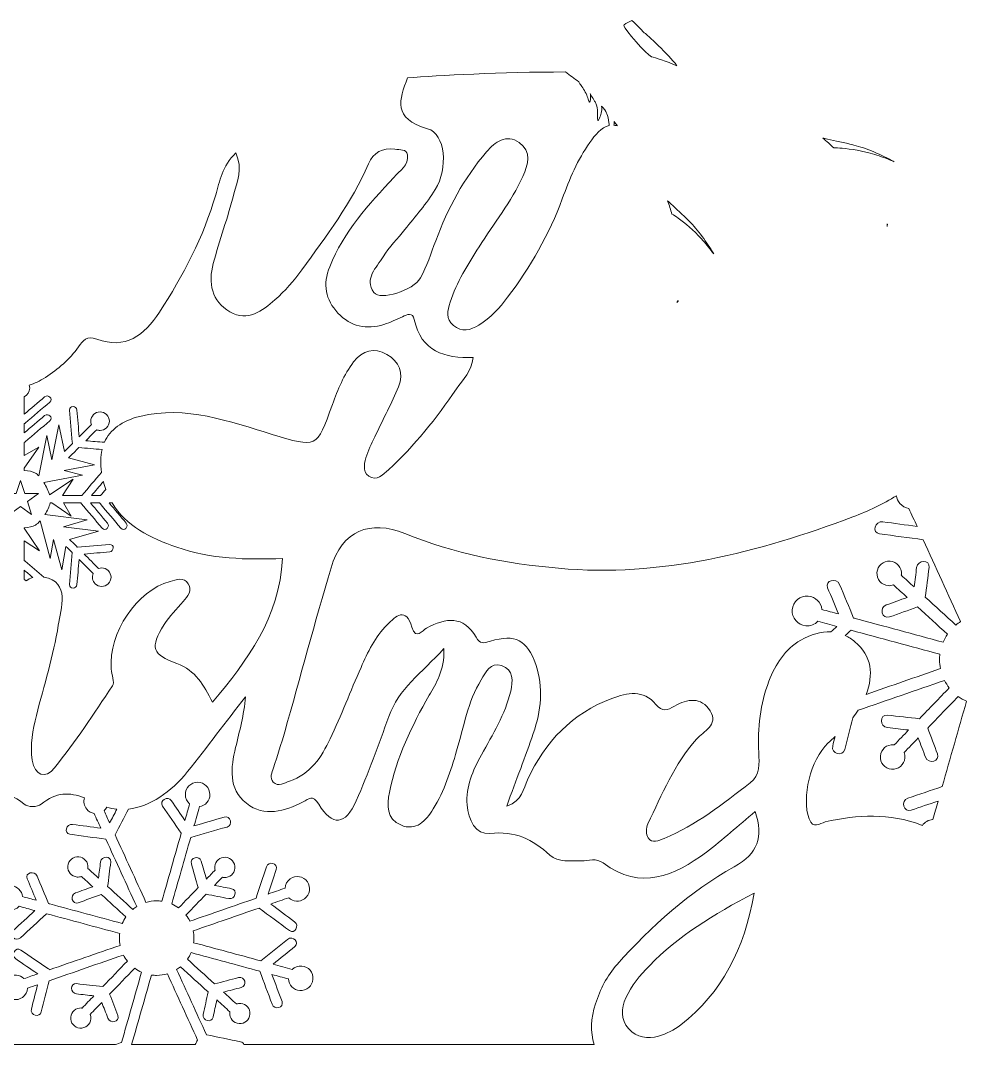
# Model space of a CAD drawing. Header units: inches. Extents: x -429 to 3929, y -1868 to 1677.
# Drawn here: x 3.5 to 398.2, y -1183.9 to -756.8 of the extents above; entities that cross this region are included whole.
import ezdxf

# ---------------------------------------------------------------- set-up
doc = ezdxf.new("R2010")
doc.units = ezdxf.units.IN
doc.header["$MEASUREMENT"] = 0
doc.layers.add('Layer 1', color=7, linetype='Continuous')

msp = doc.modelspace()

# ---------------------------------------------------------------- linework, layer by layer
at = {"layer": 'Layer 1', "lineweight": 0}
msp.add_lwpolyline([(3.46, -948.64), (5.22, -954.08), (10.95, -954.08), (6.32, -957.45), (8.08, -962.89), (3.46, -959.52), (-1.17, -962.89), (0.6, -957.45), (-4.03, -954.08), (1.69, -954.08), (3.46, -948.64)], dxfattribs=at)
for points, knots in [([(255.19, -759.07), (255.04, -758.6), (256.49, -757.79), (258.51, -756.83), (260.68, -758.61), (263.19, -761.56), (264.2, -762.29), (265.49, -763.23), (275.92, -773.21), (277.36, -775.69), (273.04, -773.88), (268.05, -772.37), (266.8, -771.93), (264.5, -771.11), (255.6, -760.42), (255.19, -759.07)], [0, 0, 0, 0, 1, 1, 1, 2, 2, 2, 3, 3, 3, 4, 4, 4, 5, 5, 5, 5]), ([(164.99, -780.73), (177.79, -779.81), (204.02, -778.27), (230.86, -778.31), (232.76, -779.69), (234.62, -781.07), (236.39, -782.43), (236.58, -782.78), (236.8, -783.13), (237.07, -783.46), (237.87, -784.47), (239.01, -786.27), (239.71, -787.93), (240.06, -788.75), (240.33, -789.52), (240.5, -790.06), (240.68, -790.6), (240.78, -790.95), (240.89, -790.84), (241.28, -790.45), (241.47, -789.3), (241.29, -787.88), (241.27, -787.7), (241.24, -787.51), (241.21, -787.32), (241.52, -788), (241.91, -788.69), (242.35, -789.35), (242.56, -789.66), (242.79, -790.03), (243.03, -790.44), (243.14, -790.64), (243.25, -790.86), (243.36, -791.08), (243.48, -791.31), (243.56, -791.55), (243.66, -791.79), (244.04, -792.75), (244.24, -793.86), (244.26, -794.92), (244.28, -795.98), (244.2, -796.97), (244.22, -797.65), (244.24, -798.33), (244.32, -798.7), (244.44, -798.59), (244.66, -798.41), (244.86, -798.04), (245.09, -797.52), (245.31, -797), (245.56, -796.33), (245.75, -795.49), (245.93, -794.66), (246.07, -793.65), (245.96, -792.6), (245.96, -792.58), (245.96, -792.56), (245.96, -792.55), (246.43, -793.1), (246.91, -793.67), (247.38, -794.23), (247.43, -794.33), (247.47, -794.43), (247.52, -794.53), (247.57, -794.63), (247.62, -794.73), (247.67, -794.83), (247.67, -794.83), (247.79, -795.13), (247.79, -795.13), (247.87, -795.34), (247.96, -795.54), (248.06, -795.74), (248.45, -796.67), (248.89, -797.96), (249, -799.43), (249.04, -799.82), (249.05, -800.23), (249.06, -800.63), (245.65, -801.35), (243.19, -804.64), (241, -807.71), (235.9, -814.88), (232.54, -822.97), (229.53, -831.18), (224.07, -846.07), (216.25, -859.64), (206.73, -872.24), (203.34, -876.71), (199.62, -880.92), (194.77, -883.88), (191.28, -886.01), (187.58, -886.98), (184.08, -884), (180.87, -881.28), (181.59, -877.92), (182.72, -874.37), (185.41, -865.94), (190.17, -858.64), (194.8, -851.24), (200.92, -841.48), (208.26, -832.48), (213.05, -821.9), (215.3, -816.9), (216.97, -811.43), (211.54, -807.71), (206.05, -803.96), (201.54, -807.49), (197.93, -811.66), (188.43, -822.61), (181.76, -835.2), (176.72, -848.73), (174.78, -853.95), (173.05, -859.35), (170.36, -864.19), (167.44, -869.45), (153.4, -873.75), (150.94, -870.31), (146.73, -864.45), (152.04, -859.9), (154.74, -855.43), (157.24, -851.29), (160.88, -847.85), (163.9, -844), (168.21, -838.5), (172.92, -833.23), (176.54, -827.3), (181.89, -818.52), (180.88, -804.1), (173.34, -801.95), (158.55, -797.74), (161.49, -789.97), (164.99, -780.73)], [0, 0, 0, 0, 1, 1, 1, 2, 2, 2, 3, 3, 3, 4, 4, 4, 5, 5, 5, 6, 6, 6, 7, 7, 7, 8, 8, 8, 9, 9, 9, 10, 10, 10, 11, 11, 11, 12, 12, 12, 13, 13, 13, 14, 14, 14, 15, 15, 15, 16, 16, 16, 17, 17, 17, 18, 18, 18, 19, 19, 19, 20, 20, 20, 21, 21, 21, 22, 22, 22, 23, 23, 23, 24, 24, 24, 25, 25, 25, 26, 26, 26, 27, 27, 27, 28, 28, 28, 29, 29, 29, 30, 30, 30, 31, 31, 31, 32, 32, 32, 33, 33, 33, 34, 34, 34, 35, 35, 35, 36, 36, 36, 37, 37, 37, 38, 38, 38, 39, 39, 39, 40, 40, 40, 41, 41, 41, 42, 42, 42, 43, 43, 43, 44, 44, 44, 44]), ([(251.13, -798.96), (251.56, -799.53), (251.98, -800.1), (252.4, -800.67), (252.41, -800.7), (252.42, -800.73), (252.43, -800.77), (251.97, -800.64), (251.52, -800.56), (251.09, -800.52), (251.12, -800.01), (251.15, -799.49), (251.13, -798.96)], [0, 0, 0, 0, 1, 1, 1, 2, 2, 2, 3, 3, 3, 4, 4, 4, 4]), ([(339.08, -806.04), (342.01, -806.64), (345.7, -807.5), (349.48, -808.37), (351.64, -808.85), (354.45, -809.66), (357.38, -810.78), (360.31, -811.89), (363.35, -813.29), (366.03, -814.69), (366.72, -815.05), (367.39, -815.4), (368.03, -815.74), (367.76, -815.63), (367.5, -815.51), (367.23, -815.39), (364.88, -814.41), (362.4, -813.47), (359.89, -812.74), (354.9, -811.22), (349.9, -810.4), (346.24, -810.11), (344.94, -810.02), (343.81, -809.97), (342.9, -809.98), (341.4, -808.6), (339.84, -807.22), (338.22, -805.87), (338.5, -805.92), (338.78, -805.98), (339.08, -806.04)], [0, 0, 0, 0, 1, 1, 1, 2, 2, 2, 3, 3, 3, 4, 4, 4, 5, 5, 5, 6, 6, 6, 7, 7, 7, 8, 8, 8, 9, 9, 9, 10, 10, 10, 10]), ([(13.85, -905.67), (19.18, -902.26), (23.91, -898.1), (27.7, -892.97), (29.6, -890.4), (31.06, -888.16), (35.27, -889.71), (47.29, -894.14), (55.1, -888.26), (61.47, -878.48), (71.44, -863.18), (79.78, -847.21), (84.91, -829.58), (86.57, -823.85), (87.67, -817.56), (93.29, -812.04), (96.39, -818.83), (93.78, -824.12), (92.49, -829.14), (89.98, -838.93), (86.5, -848.45), (83.89, -858.21), (81.72, -866.3), (83.24, -873.88), (90.88, -878.37), (98.34, -882.77), (104.38, -877.85), (109.65, -873.3), (113.84, -869.68), (117.57, -865.36), (120.83, -860.87), (131.08, -846.74), (141.67, -832.8), (148.67, -816.6), (150.72, -811.88), (154.56, -809.83), (159.69, -810.56), (161.64, -810.83), (164.55, -810.34), (164.95, -812.88), (165.64, -817.32), (161.69, -819.52), (159.2, -822.26), (148.82, -833.63), (138.28, -844.79), (132.48, -859.51), (129.58, -866.91), (130.66, -873.28), (135.92, -878.87), (141.2, -884.48), (147.81, -885.93), (155.13, -883.59), (157.77, -882.75), (160.31, -881.56), (162.84, -880.39), (164.85, -879.45), (167.05, -878.4), (167.73, -881.51), (170.66, -894.84), (180.39, -897.79), (192.34, -897.4), (191.8, -903.13), (188, -906.59), (185.33, -910.52), (177.09, -922.71), (167.9, -934.17), (157.05, -944.17), (154.83, -946.21), (151.99, -949.15), (148.81, -946.86), (145.9, -944.77), (147, -941.04), (147.97, -938.07), (148.94, -935.1), (150.44, -932.3), (151.78, -929.46), (154.91, -922.83), (158.36, -916.33), (161.16, -909.56), (163.49, -903.92), (161.46, -899.05), (156.3, -896.09), (151.02, -893.06), (146.3, -894.39), (142.48, -899.24), (138.28, -904.56), (135.91, -910.76), (133.64, -916.99), (126.91, -935.52), (127.12, -935.02), (108.52, -929.44), (90.57, -924.04), (72.54, -917.23), (53.22, -921.96), (45.77, -923.79), (40.87, -927.47), (38.53, -932.76), (35.91, -932.54), (33.29, -932.32), (30.67, -932.11), (32.19, -930.58), (33.72, -929.05), (35.25, -927.53), (35.7, -927.71), (36.18, -927.8), (36.68, -927.8), (37.71, -927.8), (38.68, -927.4), (39.41, -926.67), (40.14, -925.94), (40.55, -924.97), (40.55, -923.94), (40.55, -922.9), (40.14, -921.93), (39.41, -921.2), (38.68, -920.47), (37.71, -920.07), (36.68, -920.07), (35.65, -920.07), (34.67, -920.47), (33.94, -921.2), (33.21, -921.93), (32.81, -922.9), (32.81, -923.94), (32.81, -924.42), (32.91, -924.89), (33.08, -925.33), (31.37, -927.04), (29.67, -928.74), (27.96, -930.45), (27.65, -926.73), (27.35, -923.01), (27.04, -919.3), (26.88, -917.33), (23.79, -917.31), (23.95, -919.3), (24.32, -923.78), (24.69, -928.26), (25.06, -932.75), (25.08, -932.93), (25.12, -933.08), (25.18, -933.23), (24.05, -934.36), (22.92, -935.49), (21.79, -936.62), (21.79, -936.62), (19.53, -925.47), (19.53, -925.47), (19.53, -925.47), (16.55, -940), (16.55, -940), (16.55, -940), (14.5, -929.91), (14.5, -929.91), (14.5, -929.91), (11.06, -946.72), (11.06, -946.72), (10.61, -946.26), (10.15, -945.87), (9.71, -945.61), (8.63, -944.97), (6.89, -944.59), (5, -944.46), (5, -944.15), (5, -943.84), (5, -943.53), (5, -943.53), (11.13, -934.76), (11.13, -934.76), (11.13, -934.76), (5, -938.25), (5, -938.25), (5, -936.43), (5, -934.6), (5, -932.77), (5.14, -932.71), (5.28, -932.63), (5.42, -932.52), (8.85, -929.61), (12.29, -926.7), (15.72, -923.79), (17.24, -922.5), (15.04, -920.33), (13.54, -921.61), (10.69, -924.02), (7.84, -926.43), (5, -928.84), (5, -927.55), (5, -926.26), (5, -924.97), (5.14, -924.9), (5.28, -924.83), (5.42, -924.71), (8.85, -921.8), (12.29, -918.89), (15.72, -915.98), (17.24, -914.7), (15.04, -912.52), (13.54, -913.8), (10.69, -916.21), (7.84, -918.62), (5, -921.04), (5, -918.6), (5, -916.16), (5, -913.72), (6.37, -913.12), (7.32, -911.76), (7.32, -910.17), (7.32, -909.72), (7.24, -909.28), (7.1, -908.88), (9.22, -908.25), (11.48, -907.19), (13.85, -905.67)], [0, 0, 0, 0, 1, 1, 1, 2, 2, 2, 3, 3, 3, 4, 4, 4, 5, 5, 5, 6, 6, 6, 7, 7, 7, 8, 8, 8, 9, 9, 9, 10, 10, 10, 11, 11, 11, 12, 12, 12, 13, 13, 13, 14, 14, 14, 15, 15, 15, 16, 16, 16, 17, 17, 17, 18, 18, 18, 19, 19, 19, 20, 20, 20, 21, 21, 21, 22, 22, 22, 23, 23, 23, 24, 24, 24, 25, 25, 25, 26, 26, 26, 27, 27, 27, 28, 28, 28, 29, 29, 29, 30, 30, 30, 31, 31, 31, 32, 32, 32, 33, 33, 33, 34, 34, 34, 35, 35, 35, 36, 36, 36, 37, 37, 37, 38, 38, 38, 39, 39, 39, 40, 40, 40, 41, 41, 41, 42, 42, 42, 43, 43, 43, 44, 44, 44, 45, 45, 45, 46, 46, 46, 47, 47, 47, 48, 48, 48, 49, 49, 49, 50, 50, 50, 51, 51, 51, 52, 52, 52, 53, 53, 53, 54, 54, 54, 55, 55, 55, 56, 56, 56, 57, 57, 57, 58, 58, 58, 59, 59, 59, 60, 60, 60, 61, 61, 61, 62, 62, 62, 63, 63, 63, 64, 64, 64, 65, 65, 65, 66, 66, 66, 67, 67, 67, 68, 68, 68, 69, 69, 69, 70, 70, 70, 71, 71, 71, 71]), ([(274.09, -832.57), (276.16, -834.45), (278.71, -836.91), (281.34, -839.42), (282.85, -840.84), (284.72, -842.83), (286.53, -845.12), (288.35, -847.41), (290.13, -849.99), (291.62, -852.4), (292, -853.02), (292.36, -853.62), (292.71, -854.2), (292.55, -853.98), (292.4, -853.76), (292.24, -853.54), (290.82, -851.63), (289.27, -849.69), (287.61, -847.9), (284.33, -844.29), (280.71, -841.24), (277.9, -839.26), (276.9, -838.57), (276.02, -837.99), (275.29, -837.56), (274.74, -835.73), (274.14, -833.89), (273.49, -832.02), (273.69, -832.2), (273.89, -832.38), (274.09, -832.57)], [0, 0, 0, 0, 1, 1, 1, 2, 2, 2, 3, 3, 3, 4, 4, 4, 5, 5, 5, 6, 6, 6, 7, 7, 7, 8, 8, 8, 9, 9, 9, 10, 10, 10, 10]), ([(365.05, -841.66), (365.1, -841.75), (365.15, -841.84), (365.2, -841.93), (365.14, -842.2), (365.08, -842.49), (365.03, -842.79), (365.05, -842.41), (365.06, -842.03), (365.05, -841.66)], [0, 0, 0, 0, 1, 1, 1, 2, 2, 2, 3, 3, 3, 3]), ([(277.92, -873.89), (277.74, -874.08), (277.56, -874.28), (277.37, -874.5), (277.57, -874.2), (277.76, -873.9), (277.93, -873.6), (277.93, -873.7), (277.92, -873.79), (277.92, -873.89)], [0, 0, 0, 0, 1, 1, 1, 2, 2, 2, 3, 3, 3, 3]), ([(21.62, -944.46), (21.62, -944.46), (34.41, -942.08), (34.41, -942.08), (34.41, -942.08), (23.56, -939.21), (23.56, -939.21), (24.98, -937.79), (26.4, -936.38), (27.81, -934.96), (31.05, -935.23), (34.29, -935.49), (37.52, -935.76), (36.84, -938.58), (36.76, -941.76), (37.27, -945.28), (34.53, -948.51), (31.79, -951.74), (29.06, -954.97), (26.35, -954.97), (23.64, -954.97), (20.93, -954.97), (20.93, -954.97), (25.43, -948.14), (25.43, -948.14), (25.43, -948.14), (15.6, -954.67), (15.6, -954.67), (15.13, -953.09), (14.26, -951.22), (13.22, -949.55), (13.23, -949.54), (13.24, -949.54), (13.24, -949.53), (13.24, -949.53), (29.39, -946.52), (29.39, -946.52), (29.39, -946.52), (21.62, -944.46), (21.62, -944.46)], [0, 0, 0, 0, 1, 1, 1, 2, 2, 2, 3, 3, 3, 4, 4, 4, 5, 5, 5, 6, 6, 6, 7, 7, 7, 8, 8, 8, 9, 9, 9, 10, 10, 10, 11, 11, 11, 12, 12, 12, 13, 13, 13, 13]), ([(38.04, -949.13), (38.33, -950.27), (38.66, -951.36), (39.04, -952.41), (38.31, -953.26), (37.59, -954.12), (36.86, -954.97), (35.6, -954.97), (34.35, -954.97), (33.09, -954.97), (34.74, -953.03), (36.39, -951.08), (38.04, -949.13)], [0, 0, 0, 0, 1, 1, 1, 2, 2, 2, 3, 3, 3, 4, 4, 4, 4]), ([(227.99, -985.29), (270.87, -989.16), (311.22, -978.72), (350.81, -963.86), (357.25, -961.45), (363.3, -958.48), (368.99, -955.03), (369.14, -956.17), (369.59, -957.28), (370.38, -958.22), (371.38, -959.42), (372.73, -960.11), (374.15, -960.35), (375.29, -962.85), (376.43, -965.34), (377.57, -967.84), (372.79, -967.19), (368.02, -966.55), (363.25, -965.91), (359.98, -965.47), (358.57, -970.47), (361.87, -970.92), (367.94, -971.74), (374.02, -972.56), (380.1, -973.38), (385.3, -984.76), (390.51, -996.15), (395.71, -1007.54), (395.03, -1007.97), (394.37, -1008.44), (393.75, -1008.95), (389.5, -1005.08), (385.25, -1001.2), (381, -997.33), (381.52, -993.2), (382.05, -989.07), (382.58, -984.94), (383, -981.63), (377.8, -981.66), (377.38, -984.94), (377.04, -987.65), (376.69, -990.37), (376.34, -993.08), (374.55, -991.45), (372.76, -989.82), (370.97, -988.19), (370.99, -988.07), (371.03, -987.96), (371.04, -987.84), (371.26, -985.02), (369.15, -982.55), (366.33, -982.33), (363.51, -982.11), (361.05, -984.21), (360.82, -987.03), (360.6, -989.85), (362.71, -992.32), (365.53, -992.54), (366.29, -992.6), (367.03, -992.48), (367.7, -992.23), (369.61, -993.97), (371.52, -995.71), (373.43, -997.45), (370.53, -998.49), (367.63, -999.54), (364.73, -1000.58), (361.6, -1001.7), (362.95, -1006.73), (366.11, -1005.59), (369.99, -1004.19), (373.88, -1002.8), (377.76, -1001.4), (381.92, -1005.2), (386.09, -1008.99), (390.25, -1012.79), (389.54, -1013.82), (388.93, -1014.93), (388.43, -1016.1), (376.19, -1012.8), (363.96, -1009.51), (351.72, -1006.21), (351.52, -1006.15), (351.31, -1006.1), (351.1, -1006.04), (349.15, -1001.39), (347.19, -996.73), (345.24, -992.08), (343.96, -989.04), (338.93, -990.37), (340.23, -993.46), (341.75, -997.09), (343.28, -1000.71), (344.8, -1004.34), (342.48, -1003.72), (340.16, -1003.09), (337.85, -1002.47), (337.56, -999.53), (335.2, -997.12), (332.15, -996.88), (328.72, -996.61), (325.72, -999.17), (325.45, -1002.6), (325.18, -1006.02), (327.74, -1009.02), (331.17, -1009.29), (333.1, -1009.44), (334.9, -1008.69), (336.15, -1007.39), (338.8, -1008.11), (341.44, -1008.82), (344.09, -1009.53), (343.26, -1010.3), (342.44, -1011.07), (341.61, -1011.83), (337.43, -1011.59), (333.17, -1012.92), (329.05, -1015.26), (322.41, -1019.04), (318.5, -1025.3), (315.77, -1032.31), (312.02, -1041.93), (310.98, -1051.91), (311.51, -1062.16), (311.74, -1066.71), (312.12, -1071.55), (307.96, -1074.74), (296.61, -1083.45), (285.43, -1092.49), (272, -1097.98), (269.79, -1098.88), (266.99, -1100.25), (265.35, -1097.78), (264.42, -1096.37), (264.49, -1093.53), (265.27, -1091.87), (271.06, -1079.57), (276.34, -1066.98), (285.48, -1056.58), (288.46, -1053.19), (294.89, -1050.8), (291.23, -1044.79), (287.55, -1038.75), (281.58, -1039.78), (276.41, -1042.77), (273.2, -1044.61), (271.32, -1045.38), (268.57, -1042.04), (263.42, -1035.8), (256.65, -1037.16), (250.26, -1039.56), (233.67, -1045.78), (222.37, -1057.59), (215, -1073.51), (213.28, -1077.23), (213.05, -1082.25), (206.35, -1084.44), (210.39, -1073.47), (214.12, -1063.89), (217.43, -1054.17), (220.63, -1044.76), (221.8, -1035.14), (218.44, -1025.43), (214.93, -1015.24), (209.97, -1012.49), (199.52, -1015.74), (196.71, -1016.61), (195.21, -1016.88), (193.62, -1014.09), (188.3, -1004.82), (180.98, -1005.98), (172.94, -1010.21), (171.17, -1011.14), (168.51, -1015.5), (166.8, -1009.88), (164.18, -1001.21), (160.2, -1005.23), (156.47, -1008.88), (151.37, -1013.87), (148.4, -1020.27), (145.55, -1026.65), (141.13, -1036.52), (137.39, -1046.71), (132.68, -1056.44), (129.02, -1064), (124.5, -1071.23), (115.7, -1074.06), (113.47, -1074.78), (111.14, -1076.69), (108.95, -1074.44), (107.23, -1072.67), (108.44, -1070.51), (109.05, -1068.54), (110.61, -1063.54), (112.28, -1058.56), (113.71, -1053.52), (120.16, -1030.7), (126.33, -1007.79), (133.05, -985.05), (137.58, -969.72), (149.32, -964.85), (163.87, -970.8), (184.4, -979.2), (205.95, -983.3), (227.99, -985.29)], [0, 0, 0, 0, 1, 1, 1, 2, 2, 2, 3, 3, 3, 4, 4, 4, 5, 5, 5, 6, 6, 6, 7, 7, 7, 8, 8, 8, 9, 9, 9, 10, 10, 10, 11, 11, 11, 12, 12, 12, 13, 13, 13, 14, 14, 14, 15, 15, 15, 16, 16, 16, 17, 17, 17, 18, 18, 18, 19, 19, 19, 20, 20, 20, 21, 21, 21, 22, 22, 22, 23, 23, 23, 24, 24, 24, 25, 25, 25, 26, 26, 26, 27, 27, 27, 28, 28, 28, 29, 29, 29, 30, 30, 30, 31, 31, 31, 32, 32, 32, 33, 33, 33, 34, 34, 34, 35, 35, 35, 36, 36, 36, 37, 37, 37, 38, 38, 38, 39, 39, 39, 40, 40, 40, 41, 41, 41, 42, 42, 42, 43, 43, 43, 44, 44, 44, 45, 45, 45, 46, 46, 46, 47, 47, 47, 48, 48, 48, 49, 49, 49, 50, 50, 50, 51, 51, 51, 52, 52, 52, 53, 53, 53, 54, 54, 54, 55, 55, 55, 56, 56, 56, 57, 57, 57, 58, 58, 58, 59, 59, 59, 60, 60, 60, 61, 61, 61, 62, 62, 62, 63, 63, 63, 64, 64, 64, 65, 65, 65, 66, 66, 66, 67, 67, 67, 68, 68, 68, 68]), ([(73.46, -991.71), (71.55, -988.75), (68.54, -990.06), (65.85, -990.79), (52, -994.51), (40.08, -1012.24), (41.31, -1027.3), (41.5, -1029.69), (42.86, -1032.81), (41.83, -1034.35), (34.1, -1045.98), (26.34, -1057.62), (17.67, -1068.53), (13.89, -1073.28), (9.43, -1071.92), (8.39, -1065.29), (7.41, -1058.97), (8.52, -1052.77), (10.08, -1046.65), (13.28, -1034.15), (17.27, -1021.76), (19.24, -1009.07), (20.33, -1002.07), (24.44, -991.02), (13.18, -988.97), (10.59, -986.78), (8.01, -984.58), (5.42, -982.39), (5.28, -982.28), (5.14, -982.2), (5, -982.14), (5, -979.39), (5, -976.64), (5, -973.89), (5, -973.89), (11.43, -978.01), (11.43, -978.01), (11.43, -978.01), (5, -968.58), (5, -968.58), (5, -968.51), (5, -968.45), (5, -968.39), (6.87, -968.25), (8.62, -967.87), (9.7, -967.25), (10.31, -966.89), (10.98, -966.3), (11.65, -965.56), (11.65, -965.56), (15.85, -981.24), (15.85, -981.24), (15.85, -981.24), (17.3, -973.33), (17.3, -973.33), (17.3, -973.33), (20.66, -985.91), (20.66, -985.91), (20.66, -985.91), (22.45, -976.14), (22.45, -976.14), (23.32, -977.01), (24.19, -977.87), (25.06, -978.74), (24.69, -983.2), (24.32, -987.65), (23.95, -992.11), (23.79, -994.09), (26.88, -994.08), (27.04, -992.11), (27.33, -988.6), (27.62, -985.1), (27.91, -981.59), (29.88, -983.56), (31.84, -985.53), (33.81, -987.5), (33.21, -988.9), (33.48, -990.6), (34.63, -991.74), (35.36, -992.47), (36.33, -992.88), (37.36, -992.88), (38.4, -992.88), (39.37, -992.47), (40.1, -991.74), (41.61, -990.24), (41.61, -987.78), (40.1, -986.27), (39.37, -985.54), (38.4, -985.14), (37.36, -985.14), (36.91, -985.14), (36.48, -985.23), (36.06, -985.38), (34.05, -983.37), (32.04, -981.36), (30.03, -979.35), (33.58, -979.06), (37.13, -978.76), (40.68, -978.47), (42.64, -978.31), (42.66, -975.22), (40.68, -975.39), (36.19, -975.76), (31.71, -976.13), (27.22, -976.5), (27.21, -976.5), (27.2, -976.5), (27.18, -976.5), (26.1, -975.42), (25.01, -974.33), (23.93, -973.25), (23.93, -973.25), (36.07, -969.79), (36.07, -969.79), (36.07, -969.79), (21.35, -967.94), (21.35, -967.94), (21.35, -967.94), (31.26, -965.12), (31.26, -965.12), (31.26, -965.12), (13.64, -962.91), (13.64, -962.91), (14.64, -961.31), (15.45, -959.56), (15.79, -958.06), (16.05, -958.06), (16.32, -958.06), (16.58, -958.06), (16.58, -958.06), (24.64, -963.55), (24.64, -963.55), (24.64, -963.55), (21.42, -958.06), (21.42, -958.06), (23.84, -958.06), (26.25, -958.06), (28.67, -958.06), (28.71, -958.14), (28.76, -958.22), (28.83, -958.3), (31.74, -961.73), (34.65, -965.16), (37.56, -968.59), (38.84, -970.11), (41.02, -967.92), (39.74, -966.41), (37.38, -963.63), (35.02, -960.84), (32.66, -958.06), (33.93, -958.06), (35.2, -958.06), (36.47, -958.06), (36.52, -958.14), (36.57, -958.22), (36.64, -958.3), (39.54, -961.73), (42.45, -965.16), (45.36, -968.59), (46.65, -970.11), (48.82, -967.92), (47.55, -966.41), (45.19, -963.63), (42.83, -960.84), (40.47, -958.06), (40.88, -958.06), (41.29, -958.06), (41.7, -958.06), (47.45, -967.65), (57.56, -972.67), (68.63, -976.49), (82.92, -981.43), (97.9, -981.84), (112.73, -981.17), (111.58, -1006.02), (98.18, -1023.66), (83.59, -1041.13), (79.95, -1034.06), (76.47, -1027.81), (68.76, -1025.04), (58.32, -1021.32), (57.4, -1018.35), (63.36, -1008.8), (65.56, -1005.28), (68.65, -1002.31), (71.37, -999.13), (73.25, -996.95), (75.32, -994.58), (73.46, -991.71)], [0, 0, 0, 0, 1, 1, 1, 2, 2, 2, 3, 3, 3, 4, 4, 4, 5, 5, 5, 6, 6, 6, 7, 7, 7, 8, 8, 8, 9, 9, 9, 10, 10, 10, 11, 11, 11, 12, 12, 12, 13, 13, 13, 14, 14, 14, 15, 15, 15, 16, 16, 16, 17, 17, 17, 18, 18, 18, 19, 19, 19, 20, 20, 20, 21, 21, 21, 22, 22, 22, 23, 23, 23, 24, 24, 24, 25, 25, 25, 26, 26, 26, 27, 27, 27, 28, 28, 28, 29, 29, 29, 30, 30, 30, 31, 31, 31, 32, 32, 32, 33, 33, 33, 34, 34, 34, 35, 35, 35, 36, 36, 36, 37, 37, 37, 38, 38, 38, 39, 39, 39, 40, 40, 40, 41, 41, 41, 42, 42, 42, 43, 43, 43, 44, 44, 44, 45, 45, 45, 46, 46, 46, 47, 47, 47, 48, 48, 48, 49, 49, 49, 50, 50, 50, 51, 51, 51, 52, 52, 52, 53, 53, 53, 54, 54, 54, 55, 55, 55, 56, 56, 56, 57, 57, 57, 58, 58, 58, 59, 59, 59, 60, 60, 60, 61, 61, 61, 62, 62, 62, 63, 63, 63, 63]), ([(5.89, -990.59), (5.73, -990.46), (5.58, -990.33), (5.42, -990.2), (5.28, -990.08), (5.14, -990), (5, -989.94), (5, -988.65), (5, -987.36), (5, -986.07), (6.18, -987.07), (7.37, -988.07), (8.55, -989.08), (7.51, -989.39), (6.63, -989.91), (5.89, -990.59)], [0, 0, 0, 0, 1, 1, 1, 2, 2, 2, 3, 3, 3, 4, 4, 4, 5, 5, 5, 5]), ([(387.3, -1027.15), (376.98, -1030.73), (366.66, -1034.3), (356.34, -1037.87), (359.36, -1029.66), (358.84, -1021.88), (351.62, -1015.92), (350.31, -1014.84), (348.97, -1013.99), (347.61, -1013.35), (348.41, -1012.61), (349.21, -1011.87), (350.01, -1011.13), (362.37, -1014.46), (374.73, -1017.79), (387.1, -1021.12), (387, -1021.9), (386.93, -1022.68), (386.93, -1023.48), (386.93, -1024.74), (387.06, -1025.97), (387.3, -1027.15)], [0, 0, 0, 0, 1, 1, 1, 2, 2, 2, 3, 3, 3, 4, 4, 4, 5, 5, 5, 6, 6, 6, 7, 7, 7, 7]), ([(243.39, -1166.92), (241.44, -1172.97), (241.17, -1178.7), (242.89, -1183.91), (242.89, -1183.91), (96.71, -1183.91), (96.71, -1183.91), (96.51, -1183.37), (96.05, -1182.94), (95.29, -1182.78), (90.54, -1181.79), (85.79, -1180.81), (81.04, -1179.82), (76.9, -1170.76), (72.76, -1161.71), (68.62, -1152.65), (69.18, -1152.29), (69.72, -1151.91), (70.23, -1151.48), (74.07, -1154.98), (77.9, -1158.48), (81.74, -1161.98), (81.07, -1165.1), (80.39, -1168.22), (79.72, -1171.34), (79.14, -1174.02), (83.26, -1175.17), (83.85, -1172.47), (84.36, -1170.08), (84.88, -1167.69), (85.39, -1165.3), (87.22, -1166.97), (89.04, -1168.63), (90.87, -1170.29), (90.85, -1170.41), (90.81, -1170.52), (90.8, -1170.63), (90.62, -1172.95), (92.35, -1174.99), (94.68, -1175.17), (97, -1175.35), (99.03, -1173.62), (99.21, -1171.3), (99.4, -1168.98), (97.66, -1166.95), (95.34, -1166.76), (94.73, -1166.71), (94.14, -1166.81), (93.59, -1167), (91.79, -1165.36), (89.99, -1163.71), (88.19, -1162.07), (90.65, -1161.42), (93.11, -1160.76), (95.58, -1160.11), (98.23, -1159.4), (97.11, -1155.28), (94.44, -1155.98), (91.1, -1156.87), (87.76, -1157.76), (84.43, -1158.64), (80.65, -1155.2), (76.88, -1151.76), (73.11, -1148.33), (73.7, -1147.47), (74.2, -1146.56), (74.61, -1145.6), (84.19, -1148.18), (93.76, -1150.76), (103.34, -1153.34), (105.04, -1157.92), (106.75, -1162.51), (108.46, -1167.1), (109.41, -1169.65), (113.54, -1168.55), (112.58, -1165.96), (111.19, -1162.21), (109.79, -1158.45), (108.39, -1154.7), (110.69, -1155.32), (112.99, -1155.94), (115.29, -1156.56), (115.42, -1159.09), (117.4, -1161.19), (120, -1161.4), (122.82, -1161.62), (125.29, -1159.51), (125.51, -1156.69), (125.73, -1153.87), (123.63, -1151.4), (120.8, -1151.18), (119.3, -1151.06), (117.91, -1151.61), (116.89, -1152.56), (114.21, -1151.84), (111.53, -1151.12), (108.85, -1150.39), (111.89, -1147.95), (114.93, -1145.52), (117.96, -1143.08), (120.11, -1141.35), (117.07, -1138.35), (114.94, -1140.05), (111.21, -1143.04), (107.49, -1146.03), (103.76, -1149.02), (94.41, -1146.5), (85.06, -1143.98), (75.71, -1141.46), (75.79, -1140.83), (75.84, -1140.18), (75.84, -1139.52), (75.84, -1138.49), (75.74, -1137.48), (75.55, -1136.5), (84.7, -1133.33), (93.85, -1130.16), (103, -1126.99), (107.22, -1130.13), (111.44, -1133.26), (115.66, -1136.39), (117.87, -1138.03), (120.01, -1134.32), (117.82, -1132.69), (114.5, -1130.23), (111.19, -1127.77), (107.87, -1125.31), (110.39, -1124.44), (112.92, -1123.56), (115.44, -1122.69), (117.18, -1124.34), (119.9, -1124.59), (121.93, -1123.15), (124.24, -1121.51), (124.78, -1118.32), (123.15, -1116.01), (121.51, -1113.7), (118.31, -1113.15), (116, -1114.79), (114.67, -1115.73), (113.94, -1117.2), (113.87, -1118.72), (111.52, -1119.53), (109.17, -1120.35), (106.81, -1121.16), (107.94, -1117.75), (109.06, -1114.35), (110.18, -1110.94), (111.04, -1108.32), (106.92, -1107.2), (106.06, -1109.81), (104.62, -1114.18), (103.18, -1118.55), (101.74, -1122.92), (92.54, -1126.1), (83.34, -1129.28), (74.14, -1132.47), (73.68, -1131.56), (73.13, -1130.71), (72.51, -1129.92), (75.32, -1127.01), (78.12, -1124.1), (80.92, -1121.19), (84.07, -1121.81), (87.22, -1122.44), (90.37, -1123.06), (93.06, -1123.59), (94.21, -1119.47), (91.51, -1118.93), (89.16, -1118.47), (86.8, -1118.01), (84.45, -1117.54), (85.55, -1116.4), (86.65, -1115.26), (87.75, -1114.12), (87.96, -1114.17), (88.17, -1114.21), (88.39, -1114.23), (90.71, -1114.42), (92.74, -1112.68), (92.92, -1110.36), (93.11, -1108.04), (91.37, -1106.01), (89.05, -1105.83), (86.73, -1105.64), (84.7, -1107.37), (84.52, -1109.7), (84.48, -1110.2), (84.54, -1110.69), (84.67, -1111.15), (83.46, -1112.4), (82.25, -1113.66), (81.04, -1114.92), (80.33, -1112.43), (79.62, -1109.94), (78.91, -1107.45), (78.16, -1104.81), (74.03, -1105.93), (74.79, -1108.59), (75.73, -1111.88), (76.67, -1115.18), (77.6, -1118.48), (74.88, -1121.3), (72.16, -1124.13), (69.43, -1126.95), (68.54, -1126.3), (67.59, -1125.74), (66.57, -1125.29), (69.2, -1116.06), (71.84, -1106.82), (74.48, -1097.59), (79.53, -1096.13), (84.59, -1094.66), (89.65, -1093.2), (92.28, -1092.43), (91.16, -1088.3), (88.51, -1089.07), (84.29, -1090.29), (80.08, -1091.51), (75.86, -1092.73), (76.63, -1090.05), (77.39, -1087.37), (78.16, -1084.69), (80.61, -1084.31), (82.5, -1082.21), (82.5, -1079.65), (82.5, -1076.82), (80.21, -1074.53), (77.38, -1074.53), (74.55, -1074.53), (72.25, -1076.82), (72.25, -1079.65), (72.25, -1081.2), (72.96, -1082.58), (74.05, -1083.52), (73.39, -1085.82), (72.73, -1088.13), (72.07, -1090.44), (70.21, -1087.72), (68.34, -1085), (66.47, -1082.28), (64.92, -1080.03), (61.21, -1082.17), (62.78, -1084.44), (65.37, -1088.21), (67.96, -1091.99), (70.55, -1095.76), (67.85, -1105.21), (65.15, -1114.67), (62.45, -1124.13), (61.74, -1124.03), (61.02, -1123.96), (60.28, -1123.96), (58.73, -1123.96), (57.23, -1124.19), (55.81, -1124.62), (51.51, -1115.21), (47.21, -1105.81), (42.92, -1096.4), (44.79, -1092.84), (46.66, -1089.27), (48.53, -1085.71), (57.33, -1084.63), (66.41, -1078.75), (73.21, -1070.11), (81.35, -1059.78), (89.31, -1049.3), (97.34, -1038.9), (96.74, -1046.56), (94.84, -1053.25), (93.23, -1060.02), (91.23, -1068.42), (90.07, -1077.26), (97.72, -1083.3), (105.26, -1089.24), (113.58, -1086.61), (121.43, -1082.7), (123.7, -1081.57), (125.38, -1079.51), (127.88, -1083.63), (133.58, -1093.02), (139.05, -1092.56), (143.55, -1082.28), (148.58, -1070.8), (152.94, -1058.99), (157.12, -1047.17), (161.22, -1035.56), (170.68, -1029.07), (180.14, -1018.78), (180.36, -1028.39), (176.82, -1033.19), (173.97, -1038.26), (166.77, -1051.07), (160.29, -1064.2), (157.41, -1078.78), (156.34, -1084.2), (156.23, -1089.82), (162.11, -1092.34), (168.63, -1095.13), (172.58, -1090.61), (175.7, -1085.62), (180.38, -1078.14), (182.95, -1069.8), (185.45, -1061.42), (188.43, -1051.42), (190.1, -1040.94), (195.65, -1031.84), (197.6, -1028.66), (199.52, -1024.24), (204.22, -1025.87), (209.17, -1027.6), (209.01, -1032.32), (208, -1036.58), (205.7, -1046.23), (200.52, -1054.63), (195.78, -1063.16), (192.14, -1069.7), (189.26, -1076.3), (189.82, -1083.97), (190.28, -1090.19), (193.44, -1096.58), (199.28, -1095.88), (209.77, -1094.65), (217.1, -1098.42), (224.36, -1104.91), (227.91, -1108.08), (232.95, -1107.2), (237.5, -1107.31), (240.54, -1107.37), (243.66, -1105.98), (246.62, -1108.18), (262.31, -1119.92), (276.31, -1113.59), (289.65, -1103.66), (296.53, -1098.55), (302.87, -1092.71), (310.07, -1086.66), (313.4, -1097.73), (311.24, -1104.19), (301.31, -1109.74), (282.62, -1120.2), (266.7, -1134.52), (252.41, -1150.53), (248.16, -1155.28), (245.35, -1160.84), (243.39, -1166.92)], [0, 0, 0, 0, 1, 1, 1, 2, 2, 2, 3, 3, 3, 4, 4, 4, 5, 5, 5, 6, 6, 6, 7, 7, 7, 8, 8, 8, 9, 9, 9, 10, 10, 10, 11, 11, 11, 12, 12, 12, 13, 13, 13, 14, 14, 14, 15, 15, 15, 16, 16, 16, 17, 17, 17, 18, 18, 18, 19, 19, 19, 20, 20, 20, 21, 21, 21, 22, 22, 22, 23, 23, 23, 24, 24, 24, 25, 25, 25, 26, 26, 26, 27, 27, 27, 28, 28, 28, 29, 29, 29, 30, 30, 30, 31, 31, 31, 32, 32, 32, 33, 33, 33, 34, 34, 34, 35, 35, 35, 36, 36, 36, 37, 37, 37, 38, 38, 38, 39, 39, 39, 40, 40, 40, 41, 41, 41, 42, 42, 42, 43, 43, 43, 44, 44, 44, 45, 45, 45, 46, 46, 46, 47, 47, 47, 48, 48, 48, 49, 49, 49, 50, 50, 50, 51, 51, 51, 52, 52, 52, 53, 53, 53, 54, 54, 54, 55, 55, 55, 56, 56, 56, 57, 57, 57, 58, 58, 58, 59, 59, 59, 60, 60, 60, 61, 61, 61, 62, 62, 62, 63, 63, 63, 64, 64, 64, 65, 65, 65, 66, 66, 66, 67, 67, 67, 68, 68, 68, 69, 69, 69, 70, 70, 70, 71, 71, 71, 72, 72, 72, 73, 73, 73, 74, 74, 74, 75, 75, 75, 76, 76, 76, 77, 77, 77, 78, 78, 78, 79, 79, 79, 80, 80, 80, 81, 81, 81, 82, 82, 82, 83, 83, 83, 84, 84, 84, 85, 85, 85, 86, 86, 86, 87, 87, 87, 88, 88, 88, 89, 89, 89, 90, 90, 90, 91, 91, 91, 92, 92, 92, 93, 93, 93, 94, 94, 94, 95, 95, 95, 96, 96, 96, 97, 97, 97, 98, 98, 98, 99, 99, 99, 100, 100, 100, 101, 101, 101, 102, 102, 102, 103, 103, 103, 104, 104, 104, 105, 105, 105, 106, 106, 106, 107, 107, 107, 108, 108, 108, 109, 109, 109, 110, 110, 110, 111, 111, 111, 112, 112, 112, 113, 113, 113, 114, 114, 114, 115, 115, 115, 115]), ([(388.03, -1076.36), (383.26, -1077.96), (378.49, -1079.56), (373.71, -1081.16), (370.56, -1082.22), (371.91, -1087.24), (375.09, -1086.17), (378.83, -1084.92), (382.57, -1083.67), (386.31, -1082.42), (385.58, -1084.96), (384.85, -1087.5), (384.13, -1090.04), (382.34, -1090.23), (380.78, -1091.16), (379.76, -1092.51), (379.65, -1092.47), (379.54, -1092.43), (379.43, -1092.39), (366.19, -1087.33), (352.75, -1087.96), (339.23, -1091.1), (336.87, -1091.65), (334.18, -1094.35), (332.51, -1089.75), (329.29, -1080.86), (333.11, -1065.18), (340.39, -1058.24), (341.39, -1057.29), (342.39, -1056.34), (343.39, -1055.38), (343.05, -1056.73), (342.7, -1058.09), (342.36, -1059.44), (341.54, -1062.68), (346.55, -1064.06), (347.37, -1060.82), (348.49, -1056.42), (349.6, -1052.02), (350.72, -1047.61), (351.51, -1046.62), (352.27, -1045.59), (352.97, -1044.52), (364.98, -1040.36), (376.99, -1036.21), (389, -1032.05), (389.56, -1033.15), (390.22, -1034.19), (390.98, -1035.15), (386.84, -1039.44), (382.7, -1043.74), (378.56, -1048.03), (374.11, -1047.54), (369.65, -1047.05), (365.2, -1046.57), (361.88, -1046.2), (361.91, -1051.4), (365.2, -1051.76), (368.14, -1052.08), (371.08, -1052.41), (374.03, -1052.73), (372.03, -1054.8), (370.03, -1056.87), (368.04, -1058.94), (367.94, -1058.93), (367.86, -1058.9), (367.76, -1058.89), (364.94, -1058.67), (362.48, -1060.77), (362.25, -1063.59), (362.03, -1066.41), (364.14, -1068.88), (366.96, -1069.1), (369.78, -1069.33), (372.24, -1067.22), (372.47, -1064.4), (372.53, -1063.62), (372.39, -1062.87), (372.13, -1062.18), (374.1, -1060.13), (376.07, -1058.09), (378.04, -1056.05), (379.06, -1058.73), (380.08, -1061.41), (381.1, -1064.09), (382.28, -1067.19), (387.3, -1065.85), (386.11, -1062.71), (384.74, -1059.12), (383.38, -1055.52), (382.01, -1051.93), (386.25, -1047.54), (390.49, -1043.14), (394.72, -1038.75), (395.8, -1039.54), (396.96, -1040.22), (398.2, -1040.77), (394.81, -1052.63), (391.42, -1064.5), (388.03, -1076.36)], [0, 0, 0, 0, 1, 1, 1, 2, 2, 2, 3, 3, 3, 4, 4, 4, 5, 5, 5, 6, 6, 6, 7, 7, 7, 8, 8, 8, 9, 9, 9, 10, 10, 10, 11, 11, 11, 12, 12, 12, 13, 13, 13, 14, 14, 14, 15, 15, 15, 16, 16, 16, 17, 17, 17, 18, 18, 18, 19, 19, 19, 20, 20, 20, 21, 21, 21, 22, 22, 22, 23, 23, 23, 24, 24, 24, 25, 25, 25, 26, 26, 26, 27, 27, 27, 28, 28, 28, 29, 29, 29, 30, 30, 30, 31, 31, 31, 32, 32, 32, 33, 33, 33, 33]), ([(-132.79, -1162.52), (-126.24, -1153.71), (-122.44, -1143.62), (-118.12, -1132.82), (-115.31, -1139.32), (-113.06, -1145.09), (-110.34, -1150.62), (-108.49, -1154.39), (-105.2, -1156.61), (-100.85, -1155.06), (-96.88, -1153.64), (-96.28, -1149.83), (-96.65, -1146.32), (-97.1, -1141.82), (-98.09, -1137.35), (-99.21, -1132.95), (-105.37, -1108.88), (-111.32, -1084.81), (-108.63, -1059.57), (-107.99, -1053.59), (-107.47, -1047.71), (-104.08, -1042.58), (-102.36, -1039.96), (-100.39, -1037.01), (-96.66, -1037.89), (-93.47, -1038.64), (-92.85, -1042.01), (-92.26, -1044.56), (-90.45, -1052.46), (-91.06, -1060.53), (-91.27, -1068.58), (-91.55, -1079.02), (-93.29, -1089.62), (-89.36, -1099.77), (-86.85, -1106.26), (-82.76, -1111.67), (-75.44, -1112.65), (-68.45, -1113.58), (-63.63, -1109.24), (-59.67, -1104.02), (-53.19, -1095.46), (-50.49, -1085.39), (-47.73, -1075.22), (-46, -1068.8), (-47.5, -1061.57), (-43.01, -1055.88), (-43.48, -1065.11), (-44.73, -1074.39), (-41.49, -1083.36), (-36.01, -1098.57), (-21.78, -1101.52), (-11.74, -1089.02), (-6.9, -1083), (-3.91, -1075.89), (5.04, -1083.74), (6.41, -1084.95), (10.62, -1084.93), (12.06, -1083.73), (18.41, -1078.4), (23.98, -1078.74), (30.13, -1081.02), (29.64, -1082.62), (29.94, -1084.42), (31.09, -1085.8), (31.91, -1086.78), (33.02, -1087.35), (34.19, -1087.55), (35.13, -1089.6), (36.07, -1091.66), (37.01, -1093.71), (33.08, -1093.18), (29.15, -1092.65), (25.22, -1092.12), (22.53, -1091.76), (21.36, -1095.88), (24.08, -1096.24), (29.09, -1096.92), (34.09, -1097.59), (39.09, -1098.27), (43.37, -1107.64), (47.66, -1117.02), (51.94, -1126.4), (51.38, -1126.75), (50.84, -1127.13), (50.33, -1127.56), (46.83, -1124.37), (43.33, -1121.18), (39.83, -1117.99), (40.27, -1114.59), (40.7, -1111.19), (41.13, -1107.79), (41.48, -1105.07), (37.2, -1105.09), (36.86, -1107.79), (36.57, -1110.02), (36.29, -1112.26), (36, -1114.5), (34.53, -1113.15), (33.05, -1111.81), (31.58, -1110.47), (31.59, -1110.37), (31.62, -1110.28), (31.63, -1110.18), (31.81, -1107.86), (30.08, -1105.83), (27.76, -1105.64), (25.44, -1105.46), (23.41, -1107.19), (23.22, -1109.51), (23.04, -1111.84), (24.77, -1113.87), (27.09, -1114.05), (27.73, -1114.1), (28.33, -1114), (28.89, -1113.79), (30.46, -1115.22), (32.03, -1116.66), (33.6, -1118.09), (31.21, -1118.95), (28.82, -1119.81), (26.44, -1120.67), (23.86, -1121.59), (24.97, -1125.73), (27.57, -1124.79), (30.77, -1123.64), (33.97, -1122.49), (37.17, -1121.34), (40.6, -1124.47), (44.02, -1127.59), (47.45, -1130.72), (46.87, -1131.57), (46.36, -1132.48), (45.95, -1133.44), (35.88, -1130.73), (25.8, -1128.02), (15.73, -1125.3), (15.56, -1125.25), (15.39, -1125.21), (15.22, -1125.16), (13.61, -1121.33), (12, -1117.5), (10.39, -1113.66), (9.34, -1111.16), (5.2, -1112.26), (6.27, -1114.8), (7.52, -1117.79), (8.78, -1120.78), (10.03, -1123.77), (8.12, -1123.25), (6.21, -1122.74), (4.31, -1122.22), (4.07, -1119.8), (2.13, -1117.82), (-0.39, -1117.62), (-3.21, -1117.4), (-5.67, -1119.5), (-5.9, -1122.33), (-6.12, -1125.15), (-4.01, -1127.61), (-1.19, -1127.84), (0.4, -1127.96), (1.88, -1127.35), (2.91, -1126.28), (5.09, -1126.86), (7.27, -1127.45), (9.45, -1128.04), (6.44, -1130.82), (3.43, -1133.61), (0.42, -1136.4), (-1.61, -1138.27), (1.42, -1141.29), (3.44, -1139.42), (7.07, -1136.06), (10.69, -1132.71), (14.32, -1129.35), (24.5, -1132.09), (34.67, -1134.84), (44.85, -1137.58), (44.77, -1138.22), (44.72, -1138.86), (44.72, -1139.52), (44.72, -1140.56), (44.82, -1141.57), (45.02, -1142.55), (35.21, -1145.94), (25.4, -1149.34), (15.59, -1152.73), (15.45, -1152.57), (15.28, -1152.43), (15.1, -1152.3), (11.28, -1149.7), (7.46, -1147.1), (3.64, -1144.51), (1.35, -1142.95), (-0.79, -1146.66), (1.48, -1148.2), (4.54, -1150.28), (7.59, -1152.36), (10.65, -1154.44), (8.74, -1155.1), (6.83, -1155.76), (4.92, -1156.42), (3.18, -1154.72), (0.43, -1154.44), (-1.62, -1155.89), (-3.93, -1157.53), (-4.48, -1160.73), (-2.84, -1163.03), (-1.21, -1165.34), (1.99, -1165.89), (4.3, -1164.25), (5.61, -1163.33), (6.33, -1161.9), (6.43, -1160.42), (7.82, -1159.94), (9.21, -1159.46), (10.59, -1158.98), (9.74, -1162.36), (8.88, -1165.74), (8.02, -1169.12), (7.35, -1171.79), (11.47, -1172.93), (12.15, -1170.26), (13.24, -1165.94), (14.34, -1161.62), (15.43, -1157.3), (25.76, -1153.73), (36.09, -1150.15), (46.42, -1146.58), (46.88, -1147.48), (47.43, -1148.33), (48.05, -1149.12), (44.64, -1152.66), (41.23, -1156.2), (37.82, -1159.73), (34.16, -1159.33), (30.49, -1158.93), (26.83, -1158.53), (24.1, -1158.23), (24.12, -1162.51), (26.83, -1162.8), (29.25, -1163.07), (31.67, -1163.33), (34.09, -1163.6), (32.45, -1165.3), (30.8, -1167.01), (29.16, -1168.71), (29.08, -1168.7), (29.01, -1168.68), (28.94, -1168.67), (26.61, -1168.49), (24.58, -1170.22), (24.4, -1172.54), (24.22, -1174.87), (25.95, -1176.9), (28.27, -1177.08), (30.59, -1177.26), (32.62, -1175.53), (32.81, -1173.21), (32.86, -1172.56), (32.75, -1171.95), (32.53, -1171.38), (34.15, -1169.7), (35.78, -1168.01), (37.4, -1166.33), (38.24, -1168.54), (39.08, -1170.75), (39.92, -1172.96), (40.88, -1175.51), (45.02, -1174.4), (44.04, -1171.82), (42.92, -1168.86), (41.79, -1165.9), (40.67, -1162.94), (44.15, -1159.32), (47.64, -1155.71), (51.13, -1152.09), (52.02, -1152.74), (52.98, -1153.3), (53.99, -1153.75), (51.2, -1163.52), (48.41, -1173.29), (45.63, -1183.06), (44.78, -1183.34), (43.93, -1183.63), (43.08, -1183.91), (43.08, -1183.91), (-161.62, -1183.91), (-161.62, -1183.91), (-150.79, -1180.68), (-140.96, -1173.49), (-132.79, -1162.52)], [0, 0, 0, 0, 1, 1, 1, 2, 2, 2, 3, 3, 3, 4, 4, 4, 5, 5, 5, 6, 6, 6, 7, 7, 7, 8, 8, 8, 9, 9, 9, 10, 10, 10, 11, 11, 11, 12, 12, 12, 13, 13, 13, 14, 14, 14, 15, 15, 15, 16, 16, 16, 17, 17, 17, 18, 18, 18, 19, 19, 19, 20, 20, 20, 21, 21, 21, 22, 22, 22, 23, 23, 23, 24, 24, 24, 25, 25, 25, 26, 26, 26, 27, 27, 27, 28, 28, 28, 29, 29, 29, 30, 30, 30, 31, 31, 31, 32, 32, 32, 33, 33, 33, 34, 34, 34, 35, 35, 35, 36, 36, 36, 37, 37, 37, 38, 38, 38, 39, 39, 39, 40, 40, 40, 41, 41, 41, 42, 42, 42, 43, 43, 43, 44, 44, 44, 45, 45, 45, 46, 46, 46, 47, 47, 47, 48, 48, 48, 49, 49, 49, 50, 50, 50, 51, 51, 51, 52, 52, 52, 53, 53, 53, 54, 54, 54, 55, 55, 55, 56, 56, 56, 57, 57, 57, 58, 58, 58, 59, 59, 59, 60, 60, 60, 61, 61, 61, 62, 62, 62, 63, 63, 63, 64, 64, 64, 65, 65, 65, 66, 66, 66, 67, 67, 67, 68, 68, 68, 69, 69, 69, 70, 70, 70, 71, 71, 71, 72, 72, 72, 73, 73, 73, 74, 74, 74, 75, 75, 75, 76, 76, 76, 77, 77, 77, 78, 78, 78, 79, 79, 79, 80, 80, 80, 81, 81, 81, 82, 82, 82, 83, 83, 83, 84, 84, 84, 85, 85, 85, 86, 86, 86, 87, 87, 87, 88, 88, 88, 89, 89, 89, 90, 90, 90, 91, 91, 91, 92, 92, 92, 93, 93, 93, 94, 94, 94, 95, 95, 95, 96, 96, 96, 97, 97, 97, 97]), ([(39.5, -1084.98), (40.86, -1085.4), (42.25, -1085.67), (43.65, -1085.8), (42.66, -1087.69), (41.67, -1089.59), (40.67, -1091.49), (39.9, -1089.79), (39.12, -1088.1), (38.35, -1086.41), (38.83, -1085.99), (39.21, -1085.51), (39.5, -1084.98)], [0, 0, 0, 0, 1, 1, 1, 2, 2, 2, 3, 3, 3, 4, 4, 4, 4]), ([(278.95, -1175.72), (276.25, -1177.81), (272.97, -1179.48), (269.7, -1180.41), (265.17, -1181.69), (260.56, -1181.12), (257.19, -1177.27), (253.79, -1173.38), (254.13, -1168.95), (256.04, -1164.51), (258.29, -1159.29), (261.96, -1155.06), (265.85, -1151.06), (277.89, -1138.68), (292.37, -1129.81), (309.61, -1120.76), (305.49, -1144.19), (296.26, -1162.27), (278.95, -1175.72)], [0, 0, 0, 0, 1, 1, 1, 2, 2, 2, 3, 3, 3, 4, 4, 4, 5, 5, 5, 6, 6, 6, 6]), ([(76.31, -1183.91), (76.31, -1183.91), (49.83, -1183.91), (49.83, -1183.91), (52.59, -1174.25), (55.35, -1164.58), (58.11, -1154.92), (58.82, -1155.01), (59.54, -1155.08), (60.28, -1155.08), (61.84, -1155.08), (63.33, -1154.85), (64.75, -1154.43), (68.96, -1163.64), (73.17, -1172.85), (77.38, -1182.06), (77.02, -1182.68), (76.66, -1183.29), (76.31, -1183.91)], [0, 0, 0, 0, 1, 1, 1, 2, 2, 2, 3, 3, 3, 4, 4, 4, 5, 5, 5, 6, 6, 6, 6])]:
    msp.add_open_spline(points, degree=3, knots=knots, dxfattribs=at)

doc.saveas('drawing.dxf')
